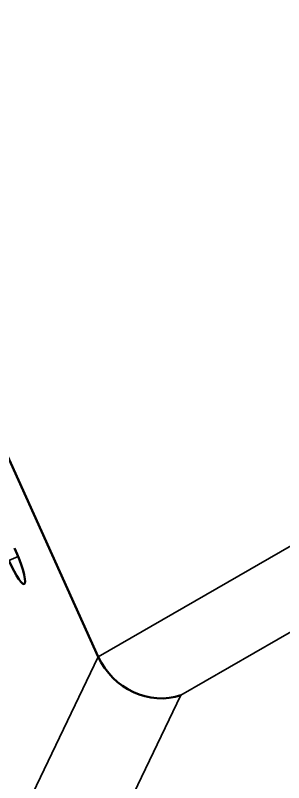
# Model space of a CAD drawing. Header units: inches. Extents: x -20.7 to 49, y -43 to 17.2.
# Drawn here: x 36.143 to 37.124, y -41.616 to -38.808 of the extents above; entities that cross this region are included whole.
import ezdxf

# ---------------------------------------------------------------- set-up
doc = ezdxf.new("R2010")
doc.units = ezdxf.units.IN
doc.header["$MEASUREMENT"] = 0
doc.layers.add('Visible (ANSI)', color=7, linetype='Continuous', lineweight=50)
doc.layers.add('Visible Narrow (ANSI)', color=7, linetype='Continuous', lineweight=35)

msp = doc.modelspace()

# ---------------------------------------------------------------- linework, layer by layer
at = {"layer": 'Visible (ANSI)'}
msp.add_line((36.4459, -41.1555), (35.0958, -38.1712), dxfattribs=at)
for centre, major_axis, ratio, start_param, end_param in [((36.1289, -40.7805), (0.0462, -0.1087), 0.160787, 4.852741, 7.994333), ((36.6514, -41.0829), (0.1748, -0.162), 0.894867, 4.272663, 5.843459)]:
    msp.add_ellipse(centre, major_axis=major_axis, ratio=ratio, start_param=start_param, end_param=end_param, dxfattribs=at)
at = {"layer": 'Visible Narrow (ANSI)'}
for p, q in [((38.5338, -39.95), (36.4459, -41.1555)), ((36.7479, -41.2961), (38.6974, -40.1705)), ((36.1527, -40.7884), (36.1181, -40.8031)), ((36.4459, -41.1555), (35.6153, -42.8849)), ((35.9353, -42.9881), (36.7479, -41.2961))]:
    msp.add_line(p, q, dxfattribs=at)

doc.saveas('drawing.dxf')
